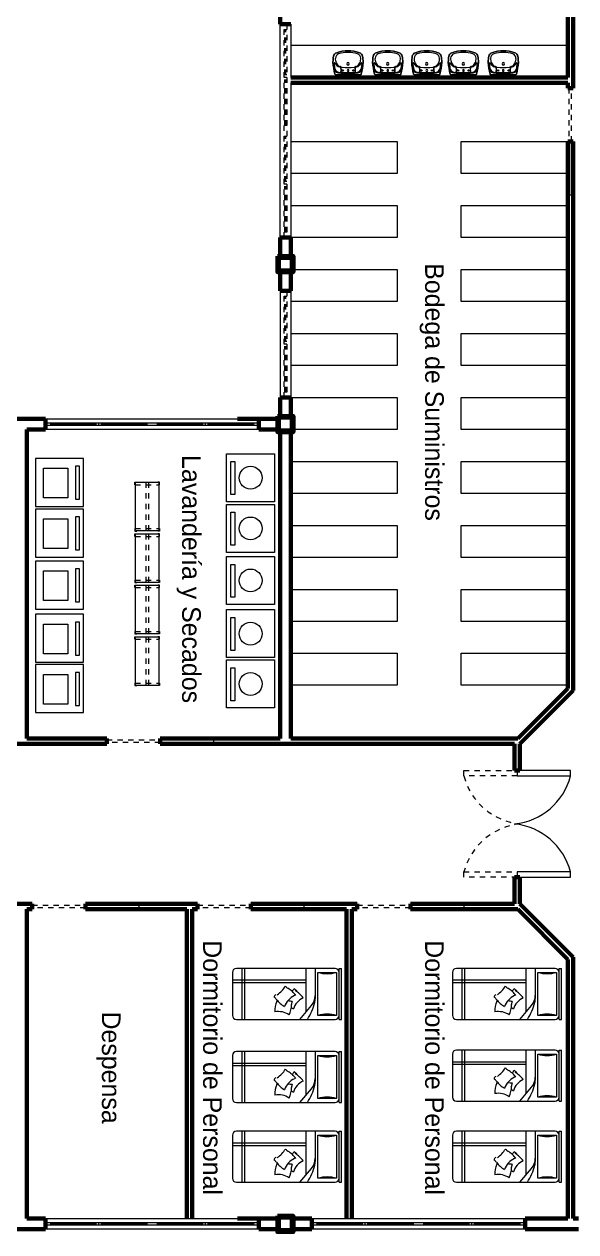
# Model space of a CAD drawing. Header units: metres. Extents: x 78 to 178, y -74 to 157.
# Drawn here: x 112.66 to 123.01, y 1.46 to 24.11 of the extents above; entities that cross this region are included whole.
import ezdxf

# ---------------------------------------------------------------- set-up
doc = ezdxf.new("R2010")
doc.units = ezdxf.units.M
doc.linetypes.add('ACAD_ISO03W100', pattern=[30, 12, -18])
doc.linetypes.add('HIDDEN5', pattern=[0.07, 0.04, -0.03])
for name, color, linetype, lineweight in [('envolvente', 164, 'Continuous', 60), ('Estructura', 1, 'Continuous', 60), ('mobiliario', 252, 'Continuous', 9), ('puertas', 15, 'Continuous', 9), ('Texto', 250, 'Continuous', 9), ('ventanas', 132, 'Continuous', 9)]:
    doc.layers.add(name, color=color, linetype=linetype, lineweight=lineweight)

# ---------------------------------------------------------------- blocks, each defined once
blk = doc.blocks.new('10260204')
at = {"color": 8, "linetype": 'HIDDEN5'}
for p, q in [((0.011, -0.211), (0.911, -0.211)), ((0.05, -0.011), (0.05, -0.461)), ((0.873, -0.011), (0.873, -0.461)), ((0.011, -0.261), (0.911, -0.261))]:
    blk.add_line(p, q, dxfattribs=at)
for points in [[(0.05, -0.011), (0.05, -0.005), (0.005, -0.005), (0.005, -0.04), (0.011, -0.04)], [(0.873, -0.011), (0.873, -0.005), (0.918, -0.005), (0.918, -0.04), (0.911, -0.04)], [(0.05, -0.461), (0.05, -0.468), (0.005, -0.468), (0.005, -0.433), (0.011, -0.433)], [(0.873, -0.461), (0.873, -0.468), (0.918, -0.468), (0.918, -0.433), (0.911, -0.433)]]:
    blk.add_lwpolyline(points)
blk.add_lwpolyline([(0.011, -0.461), (0.011, -0.011), (0.911, -0.011), (0.911, -0.461)], close=True)

msp = doc.modelspace()

# ---------------------------------------------------------------- linework, layer by layer
at = {"layer": 'envolvente'}
for p, q in [((122.85784, 26.10601), (122.85784, 23.10601)), ((122.95784, 26.10601), (122.95784, 22.90601)), ((117.45784, 25.10601), (117.45784, 24.10601)), ((117.65784, 24.10601), (117.45784, 24.10601)), ((122.85784, 23.10601), (117.65784, 23.10601)), ((122.85784, 23.00601), (117.65784, 23.00601)), ((122.85784, 23.00601), (122.85784, 22.90601)), ((122.95784, 22.90601), (122.85784, 22.90601)), ((122.85784, 21.90601), (122.85784, 11.64743)), ((122.95784, 21.90601), (122.85784, 21.90601)), ((122.95784, 21.90601), (122.95784, 16.50601)), ((117.45784, 20.10601), (117.45784, 19.75601)), ((117.65784, 20.10601), (117.45784, 20.10601)), ((117.65784, 20.10601), (117.65784, 19.75601)), ((117.45784, 19.45601), (117.45784, 19.10601)), ((117.65784, 19.45601), (117.65784, 19.10601)), ((117.65784, 19.10601), (117.45784, 19.10601)), ((117.65784, 17.10601), (117.45784, 17.10601)), ((117.45784, 17.10601), (117.45784, 16.75601)), ((117.65784, 17.10601), (117.65784, 16.75601)), ((113.05784, 16.70601), (112.05784, 16.70601)), ((113.05784, 16.50601), (113.05784, 16.70601)), ((117.40784, 16.70601), (116.65784, 16.70601)), ((117.40784, 16.70601), (117.05784, 16.70601)), ((117.05784, 16.50601), (117.05784, 16.70601)), ((113.05784, 16.50601), (112.70784, 16.50601)), ((112.70784, 16.50601), (112.70784, 10.70601)), ((117.40784, 16.50601), (117.05784, 16.50601)), ((117.45791, 16.45552), (117.45791, 10.70601)), ((117.65791, 16.45552), (117.65791, 10.70601)), ((122.95784, 11.60601), (122.95784, 16.50601)), ((122.85784, 11.64743), (121.91642, 10.70601)), ((122.95784, 11.60601), (121.95784, 10.60601)), ((114.20844, 10.70601), (112.70784, 10.70601)), ((114.20844, 10.60601), (114.20844, 10.70601)), ((117.45791, 10.70601), (115.20844, 10.70601)), ((115.20844, 10.60601), (115.20844, 10.70601)), ((121.91642, 10.70601), (117.65791, 10.70601)), ((114.20844, 10.60601), (111.10355, 10.60601)), ((121.85784, 10.60601), (115.20844, 10.60601)), ((121.85784, 10.10601), (121.85784, 10.60601)), ((121.95784, 10.10601), (121.95784, 10.60601)), ((121.85784, 10.10601), (121.95784, 10.10601)), ((121.85784, 7.60601), (121.85784, 8.10601)), ((121.85784, 8.10601), (121.95784, 8.10601)), ((121.95784, 7.60601), (121.95784, 8.10601)), ((112.80784, 7.60601), (111.10355, 7.60601)), ((112.70784, 7.50601), (112.70784, 1.70601)), ((112.80784, 7.50601), (112.70784, 7.50601)), ((112.80784, 7.50601), (112.80784, 7.60601)), ((115.90784, 7.60601), (113.80784, 7.60601)), ((113.80784, 7.50601), (113.80784, 7.60601)), ((115.70784, 7.50601), (113.80784, 7.50601)), ((115.70784, 7.50601), (115.70784, 1.70601)), ((115.80784, 7.50601), (115.80784, 1.70601)), ((115.90784, 7.50601), (115.80784, 7.50601)), ((115.90784, 7.50601), (115.90784, 7.60601)), ((118.90784, 7.60601), (116.90784, 7.60601)), ((116.90784, 7.50601), (116.90784, 7.60601)), ((118.70784, 7.50601), (116.90784, 7.50601)), ((118.70784, 7.50601), (118.70784, 1.70601)), ((118.80784, 7.50601), (118.80784, 1.70601)), ((118.90784, 7.50601), (118.80784, 7.50601)), ((118.90784, 7.50601), (118.90784, 7.60601)), ((121.85784, 7.60601), (119.90784, 7.60601)), ((119.90784, 7.50601), (119.90784, 7.60601)), ((121.91642, 7.50601), (119.90784, 7.50601)), ((122.85784, 6.56459), (121.91642, 7.50601)), ((122.95784, 6.60601), (121.95784, 7.60601)), ((122.95784, 1.70601), (122.95784, 6.60601)), ((122.85784, 1.70601), (122.85784, 6.56459)), ((113.05784, 1.70601), (112.70784, 1.70601)), ((113.05784, 1.50601), (113.05784, 1.70601)), ((117.40784, 1.70601), (116.65784, 1.70601)), ((117.40784, 1.70601), (117.05784, 1.70601)), ((117.05784, 1.50601), (117.05784, 1.70601)), ((117.55784, 1.75601), (117.55784, 1.70601)), ((118.05784, 1.70601), (117.70784, 1.70601)), ((118.05784, 1.50601), (118.05784, 1.70601)), ((122.85784, 1.70601), (122.05784, 1.70601)), ((122.05784, 1.50601), (122.05784, 1.70601)), ((123.05784, 1.70601), (122.95784, 1.70601)), ((113.05784, 1.50601), (112.05784, 1.50601)), ((117.40784, 1.50601), (117.05784, 1.50601)), ((118.05784, 1.50601), (117.70784, 1.50601)), ((123.05784, 1.50601), (122.05784, 1.50601))]:
    msp.add_line(p, q, dxfattribs=at)
at = {"layer": 'envolvente', "lineweight": 9}
for p, q in [((117.45784, 20.10601), (117.45784, 24.10601)), ((117.65784, 24.10601), (117.65784, 23.10601)), ((117.65784, 23.00601), (117.65784, 20.10601)), ((117.45784, 19.10601), (117.45784, 17.10601)), ((117.65784, 19.10601), (117.65784, 17.10601)), ((113.05784, 16.70601), (117.05784, 16.70601)), ((117.05784, 16.50601), (113.05784, 16.50601)), ((113.05784, 1.70601), (117.05784, 1.70601)), ((118.05784, 1.70601), (122.05784, 1.70601)), ((117.05784, 1.50601), (113.05784, 1.50601)), ((122.05784, 1.50601), (118.05784, 1.50601))]:
    msp.add_line(p, q, dxfattribs=at)
at = {"layer": 'Estructura'}
for points in [[(117.40784, 19.75601), (117.40784, 19.45601), (117.70784, 19.45601), (117.70784, 19.75601)], [(117.43784, 19.72601), (117.43784, 19.48601), (117.67784, 19.48601), (117.67784, 19.72601)], [(117.40784, 16.75601), (117.40784, 16.45601), (117.70784, 16.45601), (117.70784, 16.75601)], [(117.43784, 16.72601), (117.43784, 16.48601), (117.67784, 16.48601), (117.67784, 16.72601)], [(117.40784, 1.75601), (117.40784, 1.45601), (117.70784, 1.45601), (117.70784, 1.75601)], [(117.43784, 1.72601), (117.43784, 1.48601), (117.67784, 1.48601), (117.67784, 1.72601)]]:
    msp.add_lwpolyline(points, close=True, dxfattribs=at)
at = {"layer": 'mobiliario'}
for p, q in [((122.85784, 23.70601), (117.65784, 23.70601)), ((118.97187, 23.15732), (118.4967, 23.15732)), ((119.71593, 23.15732), (119.24076, 23.15732)), ((120.44819, 23.15732), (119.97301, 23.15732)), ((121.13507, 23.15732), (120.6599, 23.15732)), ((121.88434, 23.15732), (121.40917, 23.15732)), ((118.49034, 6.39613, -0.21021), (116.63902, 6.39613, -0.21021)), ((116.74287, 6.39613, -0.21021), (116.74287, 5.44062, -0.21021)), ((116.79064, 6.39613, -0.21021), (116.79064, 5.44062, -0.21021)), ((117.94515, 6.39613, -0.21021), (117.94515, 5.57692, -0.21021)), ((118.11862, 6.39613, -0.21021), (118.11862, 5.83179, -0.21021)), ((118.56468, 6.39613, -0.21021), (118.61424, 6.39613, -0.21021)), ((118.56468, 5.44062, -0.21021), (118.56468, 6.39613, -0.21021)), ((118.61424, 5.44062, -0.21021), (118.61424, 6.39613, -0.21021)), ((122.61776, 6.39613, -0.21021), (120.76645, 6.39613, -0.21021)), ((120.8703, 6.39613, -0.21021), (120.8703, 5.44062, -0.21021)), ((120.91807, 6.39613, -0.21021), (120.91807, 5.44062, -0.21021)), ((122.07258, 6.39613, -0.21021), (122.07258, 5.57692, -0.21021)), ((122.24605, 6.39613, -0.21021), (122.24605, 5.83179, -0.21021)), ((122.69211, 6.39613, -0.21021), (122.74167, 6.39613, -0.21021)), ((122.69211, 5.44062, -0.21021), (122.69211, 6.39613, -0.21021)), ((122.74167, 5.44062, -0.21021), (122.74167, 6.39613, -0.21021)), ((116.56468, 6.32179, -0.21021), (116.56468, 5.51497, -0.21021)), ((117.94515, 6.17327, -0.21021), (116.56468, 6.17327, -0.21021)), ((117.94515, 6.12549, -0.21021), (116.56468, 6.12549, -0.21021)), ((118.16818, 6.32179, -0.21021), (118.51512, 6.32179, -0.21021)), ((118.16818, 5.51497, -0.21021), (118.16818, 6.32179, -0.21021)), ((118.51512, 6.32179, -0.21021), (118.51512, 5.51497, -0.21021)), ((120.69211, 6.32179, -0.21021), (120.69211, 5.51497, -0.21021)), ((122.07258, 6.17327, -0.21021), (120.69211, 6.17327, -0.21021)), ((122.07258, 6.12549, -0.21021), (120.69211, 6.12549, -0.21021)), ((122.29561, 6.32179, -0.21021), (122.64254, 6.32179, -0.21021)), ((122.29561, 5.51497, -0.21021), (122.29561, 6.32179, -0.21021)), ((122.64254, 6.32179, -0.21021), (122.64254, 5.51497, -0.21021)), ((117.83091, 5.44062, -0.21021), (118.04869, 5.69919, -0.21021)), ((121.95834, 5.44062, -0.21021), (122.17612, 5.69919, -0.21021)), ((116.63902, 5.44062, -0.21021), (118.49034, 5.44062, -0.21021)), ((118.51512, 5.51497, -0.21021), (118.16818, 5.51497, -0.21021)), ((118.56468, 5.44062, -0.21021), (118.61424, 5.44062, -0.21021)), ((120.76645, 5.44062, -0.21021), (122.61776, 5.44062, -0.21021)), ((122.64254, 5.51497, -0.21021), (122.29561, 5.51497, -0.21021)), ((122.69211, 5.44062, -0.21021), (122.74167, 5.44062, -0.21021)), ((116.56468, 4.76276, -0.21021), (116.56468, 3.95594, -0.21021)), ((118.49034, 4.8371, -0.21021), (116.63902, 4.8371, -0.21021)), ((116.74287, 4.8371, -0.21021), (116.74287, 3.88159, -0.21021)), ((116.79064, 4.8371, -0.21021), (116.79064, 3.88159, -0.21021)), ((117.94515, 4.8371, -0.21021), (117.94515, 4.01789, -0.21021)), ((118.11862, 4.8371, -0.21021), (118.11862, 4.27276, -0.21021)), ((118.16818, 4.76276, -0.21021), (118.51512, 4.76276, -0.21021)), ((118.16818, 3.95594, -0.21021), (118.16818, 4.76276, -0.21021)), ((118.51512, 4.76276, -0.21021), (118.51512, 3.95594, -0.21021)), ((118.56468, 4.8371, -0.21021), (118.61424, 4.8371, -0.21021)), ((118.56468, 3.88159, -0.21021), (118.56468, 4.8371, -0.21021)), ((118.61424, 3.88159, -0.21021), (118.61424, 4.8371, -0.21021)), ((120.69211, 4.78911, -0.21021), (120.69211, 3.98229, -0.21021)), ((122.61776, 4.86346, -0.21021), (120.76645, 4.86346, -0.21021)), ((120.8703, 4.86346, -0.21021), (120.8703, 3.90795, -0.21021)), ((120.91807, 4.86346, -0.21021), (120.91807, 3.90795, -0.21021)), ((122.07258, 4.86346, -0.21021), (122.07258, 4.04425, -0.21021)), ((122.24605, 4.86346, -0.21021), (122.24605, 4.29911, -0.21021)), ((122.29561, 4.78911, -0.21021), (122.64254, 4.78911, -0.21021)), ((122.29561, 3.98229, -0.21021), (122.29561, 4.78911, -0.21021)), ((122.64254, 4.78911, -0.21021), (122.64254, 3.98229, -0.21021)), ((122.69211, 4.86346, -0.21021), (122.74167, 4.86346, -0.21021)), ((122.69211, 3.90795, -0.21021), (122.69211, 4.86346, -0.21021)), ((122.74167, 3.90795, -0.21021), (122.74167, 4.86346, -0.21021)), ((117.94515, 4.61424, -0.21021), (116.56468, 4.61424, -0.21021)), ((117.94515, 4.56646, -0.21021), (116.56468, 4.56646, -0.21021)), ((122.07258, 4.64059, -0.21021), (120.69211, 4.64059, -0.21021)), ((122.07258, 4.59281, -0.21021), (120.69211, 4.59281, -0.21021)), ((117.83091, 3.88159, -0.21021), (118.04869, 4.14016, -0.21021)), ((121.95834, 3.90795, -0.21021), (122.17612, 4.16651, -0.21021)), ((116.63902, 3.88159, -0.21021), (118.49034, 3.88159, -0.21021)), ((118.51512, 3.95594, -0.21021), (118.16818, 3.95594, -0.21021)), ((118.56468, 3.88159, -0.21021), (118.61424, 3.88159, -0.21021)), ((120.76645, 3.90795, -0.21021), (122.61776, 3.90795, -0.21021)), ((122.64254, 3.98229, -0.21021), (122.29561, 3.98229, -0.21021)), ((122.69211, 3.90795, -0.21021), (122.74167, 3.90795, -0.21021)), ((116.56468, 3.26706, -0.21021), (116.56468, 2.46024, -0.21021)), ((118.49034, 3.3414, -0.21021), (116.63902, 3.3414, -0.21021)), ((116.74287, 3.3414, -0.21021), (116.74287, 2.38589, -0.21021)), ((116.79064, 3.3414, -0.21021), (116.79064, 2.38589, -0.21021)), ((117.94515, 3.3414, -0.21021), (117.94515, 2.52219, -0.21021)), ((118.11862, 3.3414, -0.21021), (118.11862, 2.77706, -0.21021)), ((118.16818, 3.26706, -0.21021), (118.51512, 3.26706, -0.21021)), ((118.16818, 2.46024, -0.21021), (118.16818, 3.26706, -0.21021)), ((118.51512, 3.26706, -0.21021), (118.51512, 2.46024, -0.21021)), ((118.56468, 3.3414, -0.21021), (118.61424, 3.3414, -0.21021)), ((118.56468, 2.38589, -0.21021), (118.56468, 3.3414, -0.21021)), ((118.61424, 2.38589, -0.21021), (118.61424, 3.3414, -0.21021)), ((120.69211, 3.26706, -0.21021), (120.69211, 2.46024, -0.21021)), ((122.61776, 3.3414, -0.21021), (120.76645, 3.3414, -0.21021)), ((120.8703, 3.3414, -0.21021), (120.8703, 2.38589, -0.21021)), ((120.91807, 3.3414, -0.21021), (120.91807, 2.38589, -0.21021)), ((122.07258, 3.3414, -0.21021), (122.07258, 2.52219, -0.21021)), ((122.24605, 3.3414, -0.21021), (122.24605, 2.77706, -0.21021)), ((122.29561, 3.26706, -0.21021), (122.64254, 3.26706, -0.21021)), ((122.29561, 2.46024, -0.21021), (122.29561, 3.26706, -0.21021)), ((122.64254, 3.26706, -0.21021), (122.64254, 2.46024, -0.21021)), ((122.69211, 3.3414, -0.21021), (122.74167, 3.3414, -0.21021)), ((122.69211, 2.38589, -0.21021), (122.69211, 3.3414, -0.21021)), ((122.74167, 2.38589, -0.21021), (122.74167, 3.3414, -0.21021)), ((117.94515, 3.11854, -0.21021), (116.56468, 3.11854, -0.21021)), ((117.94515, 3.07076, -0.21021), (116.56468, 3.07076, -0.21021)), ((122.07258, 3.11854, -0.21021), (120.69211, 3.11854, -0.21021)), ((122.07258, 3.07076, -0.21021), (120.69211, 3.07076, -0.21021)), ((117.83091, 2.38589, -0.21021), (118.04869, 2.64446, -0.21021)), ((121.95834, 2.38589, -0.21021), (122.17612, 2.64446, -0.21021)), ((116.63902, 2.38589, -0.21021), (118.49034, 2.38589, -0.21021)), ((118.51512, 2.46024, -0.21021), (118.16818, 2.46024, -0.21021)), ((118.56468, 2.38589, -0.21021), (118.61424, 2.38589, -0.21021)), ((120.76645, 2.38589, -0.21021), (122.61776, 2.38589, -0.21021)), ((122.64254, 2.46024, -0.21021), (122.29561, 2.46024, -0.21021)), ((122.69211, 2.38589, -0.21021), (122.74167, 2.38589, -0.21021))]:
    msp.add_line(p, q, dxfattribs=at)
for points in [[(118.94781, 23.57065, -0.26401483), (119.00602, 23.50353, -0.04957508), (119.01678, 23.39526, -0.03887242), (118.98161, 23.16505, -0.34853313), (118.97187, 23.15732), (118.4967, 23.15732, -0.34853313), (118.48696, 23.16505, -0.03887242), (118.45178, 23.39526, -0.04957508), (118.46255, 23.50353, -0.26401483), (118.52076, 23.57065, -0.17173833), (118.94781, 23.57065)], [(119.69187, 23.57065, -0.26401483), (119.75009, 23.50353, -0.04957508), (119.76085, 23.39526, -0.03887242), (119.72567, 23.16505, -0.34853313), (119.71593, 23.15732), (119.24076, 23.15732, -0.34853313), (119.23102, 23.16505, -0.03887242), (119.19585, 23.39526, -0.04957508), (119.20661, 23.50353, -0.26401483), (119.26482, 23.57065, -0.17173833), (119.69187, 23.57065)], [(120.42413, 23.57065, -0.26401483), (120.48234, 23.50353, -0.04957508), (120.4931, 23.39526, -0.03887242), (120.45792, 23.16505, -0.34853313), (120.44819, 23.15732), (119.97301, 23.15732, -0.34853313), (119.96327, 23.16505, -0.03887242), (119.9281, 23.39526, -0.04957508), (119.93886, 23.50353, -0.26401483), (119.99707, 23.57065, -0.17173833), (120.42413, 23.57065)], [(121.11101, 23.57065, -0.26401483), (121.16922, 23.50353, -0.04957508), (121.17998, 23.39526, -0.03887242), (121.14481, 23.16505, -0.34853313), (121.13507, 23.15732), (120.6599, 23.15732, -0.34853313), (120.65016, 23.16505, -0.03887242), (120.61498, 23.39526, -0.04957508), (120.62575, 23.50353, -0.26401483), (120.68396, 23.57065, -0.17173833), (121.11101, 23.57065)], [(121.86028, 23.57065, -0.26401483), (121.9185, 23.50353, -0.04957508), (121.92926, 23.39526, -0.03887242), (121.89408, 23.16505, -0.34853313), (121.88434, 23.15732), (121.40917, 23.15732, -0.34853313), (121.39943, 23.16505, -0.03887242), (121.36426, 23.39526, -0.04957508), (121.37502, 23.50353, -0.26401483), (121.43323, 23.57065, -0.17173833), (121.86028, 23.57065)]]:
    msp.add_lwpolyline(points, format="xyb", dxfattribs=at)
for points in [[(117.65784, 21.90601), (119.65784, 21.90601), (119.65784, 21.30601), (117.65784, 21.30601)], [(122.85784, 21.30601), (120.85784, 21.30601), (120.85784, 21.90601), (122.85784, 21.90601)], [(117.65784, 20.70601), (119.65784, 20.70601), (119.65784, 20.10601), (117.65784, 20.10601)], [(122.85784, 20.10601), (120.85784, 20.10601), (120.85784, 20.70601), (122.85784, 20.70601)], [(117.70784, 19.50601), (119.65784, 19.50601), (119.65784, 18.90601), (117.65784, 18.90601)], [(122.85784, 18.90601), (120.85784, 18.90601), (120.85784, 19.50601), (122.85784, 19.50601)], [(117.65784, 18.30601), (119.65784, 18.30601), (119.65784, 17.70601), (117.65784, 17.70601)], [(122.85784, 17.70601), (120.85784, 17.70601), (120.85784, 18.30601), (122.85784, 18.30601)], [(117.65784, 17.10601), (119.65784, 17.10601), (119.65784, 16.50601), (117.70784, 16.50601)], [(122.85784, 16.50601), (120.85784, 16.50601), (120.85784, 17.10601), (122.85784, 17.10601)], [(117.65791, 15.90601), (119.65784, 15.90601), (119.65784, 15.30601), (117.65784, 15.30601)], [(122.85784, 15.30601), (120.85784, 15.30601), (120.85784, 15.90601), (122.85784, 15.90601)], [(117.65784, 14.70601), (119.65784, 14.70601), (119.65784, 14.10601), (117.65784, 14.10601)], [(122.85784, 14.10601), (120.85784, 14.10601), (120.85784, 14.70601), (122.85784, 14.70601)], [(117.65791, 13.50601), (119.65791, 13.50601), (119.65791, 12.90601), (117.65791, 12.90601)], [(122.85784, 12.90601), (120.85784, 12.90601), (120.85784, 13.50601), (122.85784, 13.50601)], [(117.65791, 12.30601), (119.65791, 12.30601), (119.65791, 11.70601), (117.65791, 11.70601)], [(122.85784, 11.70601), (120.85784, 11.70601), (120.85784, 12.30601), (122.85784, 12.30601)]]:
    msp.add_lwpolyline(points, dxfattribs=at)
for points in [[(112.87219, 15.96258), (112.87219, 15.06258), (113.77219, 15.06258), (113.77219, 15.96258)], [(117.35659, 16.0494), (117.35659, 15.1494), (116.45659, 15.1494), (116.45659, 16.0494)], [(116.60753, 15.90185), (116.60753, 15.28326), (116.53522, 15.28326), (116.53522, 15.90185)], [(113.47799, 15.77959), (113.47799, 15.22339), (113.01981, 15.22339), (113.01981, 15.77959)], [(113.62125, 15.81503), (113.62125, 15.19644), (113.69356, 15.19644), (113.69356, 15.81503)], [(112.87219, 15.01219), (112.87219, 14.11219), (113.77219, 14.11219), (113.77219, 15.01219)], [(117.35659, 15.09901), (117.35659, 14.19901), (116.45659, 14.19901), (116.45659, 15.09901)], [(116.60753, 14.95146), (116.60753, 14.33286), (116.53522, 14.33286), (116.53522, 14.95146)], [(113.47799, 14.82919), (113.47799, 14.273), (113.01981, 14.273), (113.01981, 14.82919)], [(113.62125, 14.86464), (113.62125, 14.24604), (113.69356, 14.24604), (113.69356, 14.86464)], [(117.35659, 14.12232), (117.35659, 13.22232), (116.45659, 13.22232), (116.45659, 14.12232)], [(112.87219, 14.0355), (112.87219, 13.1355), (113.77219, 13.1355), (113.77219, 14.0355)], [(113.47799, 13.8525), (113.47799, 13.29631), (113.01981, 13.29631), (113.01981, 13.8525)], [(113.62125, 13.88795), (113.62125, 13.26936), (113.69356, 13.26936), (113.69356, 13.88795)], [(116.60753, 13.97477), (116.60753, 13.35617), (116.53522, 13.35617), (116.53522, 13.97477)], [(112.87219, 13.03817), (112.87219, 12.13817), (113.77219, 12.13817), (113.77219, 13.03817)], [(117.35659, 13.12498), (117.35659, 12.22498), (116.45659, 12.22498), (116.45659, 13.12498)], [(116.60753, 12.97743), (116.60753, 12.35884), (116.53522, 12.35884), (116.53522, 12.97743)], [(113.47799, 12.85517), (113.47799, 12.29898), (113.01981, 12.29898), (113.01981, 12.85517)], [(113.62125, 12.89062), (113.62125, 12.27202), (113.69356, 12.27202), (113.69356, 12.89062)], [(112.87219, 12.09475), (112.87219, 11.19475), (113.77219, 11.19475), (113.77219, 12.09475)], [(117.35659, 12.18156), (117.35659, 11.28156), (116.45659, 11.28156), (116.45659, 12.18156)], [(116.60753, 12.03401), (116.60753, 11.41542), (116.53522, 11.41542), (116.53522, 12.03401)], [(113.47799, 11.91175), (113.47799, 11.35556), (113.01981, 11.35556), (113.01981, 11.91175)], [(113.62125, 11.9472), (113.62125, 11.3286), (113.69356, 11.3286), (113.69356, 11.9472)]]:
    msp.add_lwpolyline(points, close=True, dxfattribs=at)
for centre, radius in [((118.63428, 23.23732), 0.0148), ((118.83428, 23.23732), 0.0148), ((119.37835, 23.23732), 0.0148), ((119.57835, 23.23732), 0.0148), ((120.1106, 23.23732), 0.0148), ((120.3106, 23.23732), 0.0148), ((120.79748, 23.23732), 0.0148), ((120.99748, 23.23732), 0.0148), ((121.54676, 23.23732), 0.0148), ((121.74676, 23.23732), 0.0148), ((116.90659, 15.5994), 0.2137), ((116.90659, 14.64901), 0.2137), ((116.90659, 13.67232), 0.2137), ((116.90659, 12.67498), 0.2137), ((116.90659, 11.73156), 0.2137)]:
    msp.add_circle(centre, radius, dxfattribs=at)
for centre, radius, start, end in [((118.55078, 23.48581), 0.09, 109.489637, 168.647525), ((118.73428, 22.96732), 0.64, 70.510363, 109.489637), ((118.73428, 23.02732), 0.55, 71.166079, 108.833921), ((118.91778, 23.48581), 0.09, 11.352475, 70.510363), ((119.29485, 23.48581), 0.09, 109.489637, 168.647525), ((119.47835, 22.96732), 0.64, 70.510363, 109.489637), ((119.47835, 23.02732), 0.55, 71.166079, 108.833921), ((119.66185, 23.48581), 0.09, 11.352475, 70.510363), ((120.0271, 23.48581), 0.09, 109.489637, 168.647525), ((120.2106, 22.96732), 0.64, 70.510363, 109.489637), ((120.2106, 23.02732), 0.55, 71.166079, 108.833921), ((120.3941, 23.48581), 0.09, 11.352475, 70.510363), ((120.71398, 23.48581), 0.09, 109.489637, 168.647525), ((120.89748, 22.96732), 0.64, 70.510363, 109.489637), ((120.89748, 23.02732), 0.55, 71.166079, 108.833921), ((121.08098, 23.48581), 0.09, 11.352475, 70.510363), ((121.46326, 23.48581), 0.09, 109.489637, 168.647525), ((121.64676, 22.96732), 0.64, 70.510363, 109.489637), ((121.64676, 23.02732), 0.55, 71.166079, 108.833921), ((121.83026, 23.48581), 0.09, 11.352475, 70.510363), ((119.00178, 23.39526), 0.55, 168.647524, 180), ((119.94769, 23.50603), 1.5, 184.235026, 193.139446), ((118.9115, 23.38707), 0.45, 182.549214, 198.337609), ((118.48189, 23.36854), 0.01, 32.584556, 182.46928), ((118.9115, 23.38707), 0.44, 182.46928, 196.443162), ((118.6152, 23.45702), 0.15, 213.638262, 259.246789), ((118.61638, 23.43498), 0.14, 206.063884, 250.998289), ((118.67628, 23.4546), 0.18086, 174.88905, 203.439443), ((118.58578, 23.46269), 0.09, 108.833919, 174.889051), ((118.6388, 23.43835), 0.14, 203.439443, 245.333981), ((118.73428, 23.36232), 0.023, 90, 270), ((118.73428, 23.36232), 0.023, 270, 90), ((118.85337, 23.45702), 0.15, 280.753211, 326.361738), ((118.82977, 23.43835), 0.14, 294.666019, 336.560557), ((118.85219, 23.43498), 0.14, 289.001711, 333.936116), ((118.88278, 23.46269), 0.09, 5.110949, 71.166081), ((118.79228, 23.4546), 0.18086, 336.560557, 5.11095), ((118.98667, 23.36854), 0.01, 357.53072, 147.415444), ((118.55707, 23.38707), 0.44, 343.556838, 357.53072), ((117.52088, 23.50603), 1.5, 346.860554, 355.764974), ((118.55707, 23.38707), 0.45, 341.662391, 357.450786), ((118.46678, 23.39526), 0.55, 0, 11.352476), ((119.74585, 23.39526), 0.55, 168.647524, 180), ((120.69175, 23.50603), 1.5, 184.235026, 193.139446), ((119.65556, 23.38707), 0.45, 182.549214, 198.337609), ((119.22596, 23.36854), 0.01, 32.584556, 182.46928), ((119.65556, 23.38707), 0.44, 182.46928, 196.443162), ((119.35927, 23.45702), 0.15, 213.638262, 259.246789), ((119.36044, 23.43498), 0.14, 206.063884, 250.998289), ((119.42035, 23.4546), 0.18086, 174.88905, 203.439443), ((119.32985, 23.46269), 0.09, 108.833919, 174.889051), ((119.38286, 23.43835), 0.14, 203.439443, 245.333981), ((119.47835, 23.36232), 0.023, 90, 270), ((119.47835, 23.36232), 0.023, 270, 90), ((119.59743, 23.45702), 0.15, 280.753211, 326.361738), ((119.57384, 23.43835), 0.14, 294.666019, 336.560557), ((119.59625, 23.43498), 0.14, 289.001711, 333.936116), ((119.62685, 23.46269), 0.09, 5.110949, 71.166081), ((119.53635, 23.4546), 0.18086, 336.560557, 5.11095), ((119.73074, 23.36854), 0.01, 357.53072, 147.415444), ((119.30114, 23.38707), 0.44, 343.556838, 357.53072), ((118.26494, 23.50603), 1.5, 346.860554, 355.764974), ((119.30114, 23.38707), 0.45, 341.662391, 357.450786), ((119.21085, 23.39526), 0.55, 0, 11.352476), ((120.4781, 23.39526), 0.55, 168.647524, 180), ((121.424, 23.50603), 1.5, 184.235026, 193.139446), ((120.38781, 23.38707), 0.45, 182.549214, 198.337609), ((119.95821, 23.36854), 0.01, 32.584556, 182.46928), ((120.38781, 23.38707), 0.44, 182.46928, 196.443162), ((120.09152, 23.45702), 0.15, 213.638262, 259.246789), ((120.0927, 23.43498), 0.14, 206.063884, 250.998289), ((120.1526, 23.4546), 0.18086, 174.88905, 203.439443), ((120.0621, 23.46269), 0.09, 108.833919, 174.889051), ((120.11511, 23.43835), 0.14, 203.439443, 245.333981), ((120.2106, 23.36232), 0.023, 90, 270), ((120.2106, 23.36232), 0.023, 270, 90), ((120.32968, 23.45702), 0.15, 280.753211, 326.361738), ((120.30609, 23.43835), 0.14, 294.666019, 336.560557), ((120.3285, 23.43498), 0.14, 289.001711, 333.936116), ((120.3591, 23.46269), 0.09, 5.110949, 71.166081), ((120.2686, 23.4546), 0.18086, 336.560557, 5.11095), ((120.46299, 23.36854), 0.01, 357.53072, 147.415444), ((120.03339, 23.38707), 0.44, 343.556838, 357.53072), ((118.99719, 23.50603), 1.5, 346.860554, 355.764974), ((120.03339, 23.38707), 0.45, 341.662391, 357.450786), ((119.9431, 23.39526), 0.55, 0, 11.352476), ((121.16498, 23.39526), 0.55, 168.647524, 180), ((122.11089, 23.50603), 1.5, 184.235026, 193.139446), ((121.0747, 23.38707), 0.45, 182.549214, 198.337609), ((120.6451, 23.36854), 0.01, 32.584556, 182.46928), ((121.0747, 23.38707), 0.44, 182.46928, 196.443162), ((120.7784, 23.45702), 0.15, 213.638262, 259.246789), ((120.77958, 23.43498), 0.14, 206.063884, 250.998289), ((120.83948, 23.4546), 0.18086, 174.88905, 203.439443), ((120.74898, 23.46269), 0.09, 108.833919, 174.889051), ((120.802, 23.43835), 0.14, 203.439443, 245.333981), ((120.89748, 23.36232), 0.023, 90, 270), ((120.89748, 23.36232), 0.023, 270, 90), ((121.01657, 23.45702), 0.15, 280.753211, 326.361738), ((120.99297, 23.43835), 0.14, 294.666019, 336.560557), ((121.01539, 23.43498), 0.14, 289.001711, 333.936116), ((121.04598, 23.46269), 0.09, 5.110949, 71.166081), ((120.95548, 23.4546), 0.18086, 336.560557, 5.11095), ((121.14987, 23.36854), 0.01, 357.53072, 147.415444), ((120.72027, 23.38707), 0.44, 343.556838, 357.53072), ((119.68408, 23.50603), 1.5, 346.860554, 355.764974), ((120.72027, 23.38707), 0.45, 341.662391, 357.450786), ((120.62998, 23.39526), 0.55, 0, 11.352476), ((121.91426, 23.39526), 0.55, 168.647524, 180), ((122.86016, 23.50603), 1.5, 184.235026, 193.139446), ((121.82397, 23.38707), 0.45, 182.549214, 198.337609), ((121.39437, 23.36854), 0.01, 32.584556, 182.46928), ((121.82397, 23.38707), 0.44, 182.46928, 196.443162), ((121.52768, 23.45702), 0.15, 213.638262, 259.246789), ((121.52885, 23.43498), 0.14, 206.063884, 250.998289), ((121.58876, 23.4546), 0.18086, 174.88905, 203.439443), ((121.49826, 23.46269), 0.09, 108.833919, 174.889051), ((121.55127, 23.43835), 0.14, 203.439443, 245.333981), ((121.64676, 23.36232), 0.023, 90, 270), ((121.64676, 23.36232), 0.023, 270, 90), ((121.76584, 23.45702), 0.15, 280.753211, 326.361738), ((121.74225, 23.43835), 0.14, 294.666019, 336.560557), ((121.76466, 23.43498), 0.14, 289.001711, 333.936116), ((121.79526, 23.46269), 0.09, 5.110949, 71.166081), ((121.70476, 23.4546), 0.18086, 336.560557, 5.11095), ((121.89915, 23.36854), 0.01, 357.53072, 147.415444), ((121.46955, 23.38707), 0.44, 343.556838, 357.53072), ((120.43335, 23.50603), 1.5, 346.860554, 355.764974), ((121.46955, 23.38707), 0.45, 341.662391, 357.450786), ((121.37926, 23.39526), 0.55, 0, 11.352476), ((118.56028, 23.27066), 0.08, 198.33761, 264.513893), ((118.4967, 23.16732), 0.01, 193.139446, 270), ((118.56622, 23.28517), 0.08, 196.443162, 264.657397), ((118.73428, 25.08232), 1.9, 264.513893, 275.486107), ((118.73428, 25.08232), 1.885, 264.657397, 275.342603), ((118.57379, 23.31129), 0.00918, 250.998289, 322.205255), ((118.58983, 23.29885), 0.01112, 20.44958, 142.205255), ((118.5884, 23.21301), 0.01, 265.53749, 343.830698), ((118.5945, 23.21254), 0.01, 265.72462, 344.34323), ((118.59713, 23.3017), 0.00272, 111.238821, 200.496105), ((118.4597, 23.25032), 0.144, 343.830698, 20.496098), ((118.6388, 23.43835), 0.14, 253.795654, 262.782053), ((118.4597, 23.25032), 0.15, 344.34323, 20.449584), ((118.73428, 24.19232), 0.9, 262.782053, 277.217947), ((118.73428, 23.23732), 0.0175, 90, 270), ((118.73428, 23.23732), 0.0175, 270, 90), ((118.82977, 23.43835), 0.14, 277.217947, 286.204346), ((119.00887, 23.25032), 0.15, 159.550416, 195.65677), ((118.87407, 23.21254), 0.01, 195.65677, 274.27538), ((119.00887, 23.25032), 0.144, 159.503902, 196.169302), ((118.87874, 23.29885), 0.01112, 37.794745, 159.55042), ((118.88017, 23.21301), 0.01, 196.169302, 274.46251), ((118.87144, 23.3017), 0.00272, 339.503895, 68.761179), ((118.89478, 23.31129), 0.00918, 217.794745, 289.001711), ((118.90235, 23.28517), 0.08, 275.342603, 343.556838), ((118.90828, 23.27066), 0.08, 275.486107, 341.66239), ((118.97187, 23.16732), 0.01, 270, 346.860554), ((119.30435, 23.27066), 0.08, 198.33761, 264.513893), ((119.24076, 23.16732), 0.01, 193.139446, 270), ((119.31028, 23.28517), 0.08, 196.443162, 264.657397), ((119.47835, 25.08232), 1.9, 264.513893, 275.486107), ((119.47835, 25.08232), 1.885, 264.657397, 275.342603), ((119.31785, 23.31129), 0.00918, 250.998289, 322.205255), ((119.33389, 23.29885), 0.01112, 20.44958, 142.205255), ((119.33246, 23.21301), 0.01, 265.53749, 343.830698), ((119.33856, 23.21254), 0.01, 265.72462, 344.34323), ((119.34119, 23.3017), 0.00272, 111.238821, 200.496105), ((119.20376, 23.25032), 0.144, 343.830698, 20.496098), ((119.38286, 23.43835), 0.14, 253.795654, 262.782053), ((119.20376, 23.25032), 0.15, 344.34323, 20.449584), ((119.47835, 24.19232), 0.9, 262.782053, 277.217947), ((119.47835, 23.23732), 0.0175, 90, 270), ((119.47835, 23.23732), 0.0175, 270, 90), ((119.57384, 23.43835), 0.14, 277.217947, 286.204346), ((119.75293, 23.25032), 0.15, 159.550416, 195.65677), ((119.61813, 23.21254), 0.01, 195.65677, 274.27538), ((119.75293, 23.25032), 0.144, 159.503902, 196.169302), ((119.6228, 23.29885), 0.01112, 37.794745, 159.55042), ((119.62423, 23.21301), 0.01, 196.169302, 274.46251), ((119.6155, 23.3017), 0.00272, 339.503895, 68.761179), ((119.63884, 23.31129), 0.00918, 217.794745, 289.001711), ((119.64641, 23.28517), 0.08, 275.342603, 343.556838), ((119.65235, 23.27066), 0.08, 275.486107, 341.66239), ((119.71593, 23.16732), 0.01, 270, 346.860554), ((120.0366, 23.27066), 0.08, 198.33761, 264.513893), ((119.97301, 23.16732), 0.01, 193.139446, 270), ((120.04253, 23.28517), 0.08, 196.443162, 264.657397), ((120.2106, 25.08232), 1.9, 264.513893, 275.486107), ((120.2106, 25.08232), 1.885, 264.657397, 275.342603), ((120.0501, 23.31129), 0.00918, 250.998289, 322.205255), ((120.06614, 23.29885), 0.01112, 20.44958, 142.205255), ((120.06471, 23.21301), 0.01, 265.53749, 343.830698), ((120.07082, 23.21254), 0.01, 265.72462, 344.34323), ((120.07344, 23.3017), 0.00272, 111.238821, 200.496105), ((119.93601, 23.25032), 0.144, 343.830698, 20.496098), ((120.11511, 23.43835), 0.14, 253.795654, 262.782053), ((119.93601, 23.25032), 0.15, 344.34323, 20.449584), ((120.2106, 24.19232), 0.9, 262.782053, 277.217947), ((120.2106, 23.23732), 0.0175, 90, 270), ((120.2106, 23.23732), 0.0175, 270, 90), ((120.30609, 23.43835), 0.14, 277.217947, 286.204346), ((120.48519, 23.25032), 0.15, 159.550416, 195.65677), ((120.35038, 23.21254), 0.01, 195.65677, 274.27538), ((120.48519, 23.25032), 0.144, 159.503902, 196.169302), ((120.35506, 23.29885), 0.01112, 37.794745, 159.55042), ((120.35649, 23.21301), 0.01, 196.169302, 274.46251), ((120.34775, 23.3017), 0.00272, 339.503895, 68.761179), ((120.3711, 23.31129), 0.00918, 217.794745, 289.001711), ((120.37866, 23.28517), 0.08, 275.342603, 343.556838), ((120.3846, 23.27066), 0.08, 275.486107, 341.66239), ((120.44819, 23.16732), 0.01, 270, 346.860554), ((120.72348, 23.27066), 0.08, 198.33761, 264.513893), ((120.6599, 23.16732), 0.01, 193.139446, 270), ((120.72942, 23.28517), 0.08, 196.443162, 264.657397), ((120.89748, 25.08232), 1.9, 264.513893, 275.486107), ((120.89748, 25.08232), 1.885, 264.657397, 275.342603), ((120.73699, 23.31129), 0.00918, 250.998289, 322.205255), ((120.75303, 23.29885), 0.01112, 20.44958, 142.205255), ((120.7516, 23.21301), 0.01, 265.53749, 343.830698), ((120.7577, 23.21254), 0.01, 265.72462, 344.34323), ((120.76033, 23.3017), 0.00272, 111.238821, 200.496105), ((120.6229, 23.25032), 0.144, 343.830698, 20.496098), ((120.802, 23.43835), 0.14, 253.795654, 262.782053), ((120.6229, 23.25032), 0.15, 344.34323, 20.449584), ((120.89748, 24.19232), 0.9, 262.782053, 277.217947), ((120.89748, 23.23732), 0.0175, 90, 270), ((120.89748, 23.23732), 0.0175, 270, 90), ((120.99297, 23.43835), 0.14, 277.217947, 286.204346), ((121.17207, 23.25032), 0.15, 159.550416, 195.65677), ((121.03727, 23.21254), 0.01, 195.65677, 274.27538), ((121.17207, 23.25032), 0.144, 159.503902, 196.169302), ((121.04194, 23.29885), 0.01112, 37.794745, 159.55042), ((121.04337, 23.21301), 0.01, 196.169302, 274.46251), ((121.03464, 23.3017), 0.00272, 339.503895, 68.761179), ((121.05798, 23.31129), 0.00918, 217.794745, 289.001711), ((121.06555, 23.28517), 0.08, 275.342603, 343.556838), ((121.07148, 23.27066), 0.08, 275.486107, 341.66239), ((121.13507, 23.16732), 0.01, 270, 346.860554), ((121.47276, 23.27066), 0.08, 198.33761, 264.513893), ((121.40917, 23.16732), 0.01, 193.139446, 270), ((121.47869, 23.28517), 0.08, 196.443162, 264.657397), ((121.64676, 25.08232), 1.9, 264.513893, 275.486107), ((121.64676, 25.08232), 1.885, 264.657397, 275.342603), ((121.48626, 23.31129), 0.00918, 250.998289, 322.205255), ((121.5023, 23.29885), 0.01112, 20.44958, 142.205255), ((121.50087, 23.21301), 0.01, 265.53749, 343.830698), ((121.50698, 23.21254), 0.01, 265.72462, 344.34323), ((121.5096, 23.3017), 0.00272, 111.238821, 200.496105), ((121.37217, 23.25032), 0.144, 343.830698, 20.496098), ((121.55127, 23.43835), 0.14, 253.795654, 262.782053), ((121.37217, 23.25032), 0.15, 344.34323, 20.449584), ((121.64676, 24.19232), 0.9, 262.782053, 277.217947), ((121.64676, 23.23732), 0.0175, 90, 270), ((121.64676, 23.23732), 0.0175, 270, 90), ((121.74225, 23.43835), 0.14, 277.217947, 286.204346), ((121.92134, 23.25032), 0.15, 159.550416, 195.65677), ((121.78654, 23.21254), 0.01, 195.65677, 274.27538), ((121.92134, 23.25032), 0.144, 159.503902, 196.169302), ((121.79121, 23.29885), 0.01112, 37.794745, 159.55042), ((121.79264, 23.21301), 0.01, 196.169302, 274.46251), ((121.78391, 23.3017), 0.00272, 339.503895, 68.761179), ((121.80726, 23.31129), 0.00918, 217.794745, 289.001711), ((121.81482, 23.28517), 0.08, 275.342603, 343.556838), ((121.82076, 23.27066), 0.08, 275.486107, 341.66239), ((121.88434, 23.16732), 0.01, 270, 346.860554), ((116.63902, 6.32179, -0.21021), 0.07434, 90, 180), ((118.49034, 6.32179, -0.21021), 0.07434, 0, 90), ((120.76645, 6.32179, -0.21021), 0.07434, 90, 180), ((122.61776, 6.32179, -0.21021), 0.07434, 0, 90), ((118.34165, 6.91654, -0.21021), 0.61953, 253.739795, 286.260205), ((122.46908, 6.91654, -0.21021), 0.61953, 253.739795, 286.260205), ((117.39602, 5.85756, -0.21021), 0.0481, 109.263427, 179.875582), ((117.02678, 6.41808, -0.21021), 0.64052, 306.466412, 326.364668), ((117.71101, 6.19645, -0.21021), 0.20128, 221.417996, 239.026694), ((117.34264, 5.58273, -0.21021), 0.5145, 36.282973, 59.026694), ((117.19088, 6.37417, -0.21021), 0.64052, 320.495313, 326.364668), ((117.87511, 6.15254, -0.21021), 0.20128, 221.417996, 239.026694), ((117.47942, 5.53882, -0.21021), 0.5145, 36.282973, 59.026694), ((117.82124, 5.89076, -0.21021), 0.29737, 319.89407, 0), ((121.52344, 5.85756, -0.21021), 0.0481, 109.263427, 179.875582), ((121.15421, 6.41808, -0.21021), 0.64052, 306.466412, 326.364668), ((121.83844, 6.19645, -0.21021), 0.20128, 221.417996, 239.026694), ((121.47006, 5.58273, -0.21021), 0.5145, 36.282973, 59.026694), ((121.31831, 6.37417, -0.21021), 0.64052, 320.495313, 326.364668), ((122.00254, 6.15254, -0.21021), 0.20128, 221.417996, 239.026694), ((121.60684, 5.53882, -0.21021), 0.5145, 36.282973, 59.026694), ((121.94867, 5.89076, -0.21021), 0.29737, 319.89407, 0), ((117.23155, 5.69343, -0.21021), 0.20128, 37.073031, 54.681728), ((117.87394, 5.57926, -0.21021), 0.5145, 157.146641, 179.890362), ((117.80265, 6.12493, -0.21021), 0.5145, 217.073031, 239.816752), ((117.21434, 5.85726, -0.21021), 0.20128, 337.146641, 342.53161), ((117.8797, 5.56556, -0.21021), 0.35475, 114.951141, 161.148584), ((117.72513, 6.42124, -0.21021), 0.64052, 259.323507, 266.438278), ((117.16051, 5.7293, -0.21021), 0.5145, 336.356583, 359.100304), ((117.87621, 5.71806, -0.21021), 0.20128, 161.491606, 179.100304), ((118.04381, 5.52164, -0.21021), 0.35475, 114.951141, 161.148584), ((117.12951, 5.99649, -0.21021), 1.00845, 326.549898, 346.607204), ((117.82124, 5.83179, -0.21021), 0.29737, 346.607204, 0), ((121.35898, 5.69343, -0.21021), 0.20128, 37.073031, 54.681728), ((122.00136, 5.57926, -0.21021), 0.5145, 157.146641, 179.890362), ((121.93008, 6.12493, -0.21021), 0.5145, 217.073031, 239.816752), ((121.34176, 5.85726, -0.21021), 0.20128, 337.146641, 342.53161), ((122.00713, 5.56556, -0.21021), 0.35475, 114.951141, 161.148584), ((121.85256, 6.42124, -0.21021), 0.64052, 259.323507, 266.438278), ((121.28794, 5.7293, -0.21021), 0.5145, 336.356583, 359.100304), ((122.00364, 5.71806, -0.21021), 0.20128, 161.491606, 179.100304), ((122.17123, 5.52164, -0.21021), 0.35475, 114.951141, 161.148584), ((121.25693, 5.99649, -0.21021), 1.00845, 326.549898, 346.607204), ((121.94867, 5.83179, -0.21021), 0.29737, 346.607204, 0), ((116.63902, 5.51497, -0.21021), 0.07434, 180, 270), ((117.42848, 5.23228, -0.21021), 0.35475, 55.024751, 101.222194), ((117.96676, 6.08102, -0.21021), 0.5145, 234.827697, 239.816752), ((118.34165, 4.92022, -0.21021), 0.61953, 73.739795, 106.260205), ((118.49034, 5.51497, -0.21021), 0.07434, 270, 0), ((120.76645, 5.51497, -0.21021), 0.07434, 180, 270), ((121.5559, 5.23228, -0.21021), 0.35475, 55.024751, 101.222194), ((122.09419, 6.08102, -0.21021), 0.5145, 234.827697, 239.816752), ((122.46908, 4.92022, -0.21021), 0.61953, 73.739795, 106.260205), ((122.61776, 5.51497, -0.21021), 0.07434, 270, 0), ((116.63902, 4.76276, -0.21021), 0.07434, 90, 180), ((118.34165, 5.35751, -0.21021), 0.61953, 253.739795, 286.260205), ((118.49034, 4.76276, -0.21021), 0.07434, 0, 90), ((120.76645, 4.78911, -0.21021), 0.07434, 90, 180), ((122.46908, 5.38386, -0.21021), 0.61953, 253.739795, 286.260205), ((122.61776, 4.78911, -0.21021), 0.07434, 0, 90), ((121.15421, 4.8854, -0.21021), 0.64052, 306.466412, 326.364668), ((121.83844, 4.66377, -0.21021), 0.20128, 221.417996, 239.026694), ((117.39602, 4.29853, -0.21021), 0.0481, 109.263427, 179.875582), ((117.02678, 4.85905, -0.21021), 0.64052, 306.466412, 326.364668), ((117.8797, 4.00652, -0.21021), 0.35475, 114.951141, 161.148584), ((117.71101, 4.63742, -0.21021), 0.20128, 221.417996, 239.026694), ((117.34264, 4.0237, -0.21021), 0.5145, 36.282973, 59.026694), ((117.19088, 4.81514, -0.21021), 0.64052, 320.495313, 326.364668), ((117.87511, 4.59351, -0.21021), 0.20128, 221.417996, 239.026694), ((117.47942, 3.97979, -0.21021), 0.5145, 36.282973, 59.026694), ((117.82124, 4.33173, -0.21021), 0.29737, 319.89407, 0), ((121.52344, 4.32489, -0.21021), 0.0481, 109.263427, 179.875582), ((121.35898, 4.16075, -0.21021), 0.20128, 37.073031, 54.681728), ((122.00713, 4.03288, -0.21021), 0.35475, 114.951141, 161.148584), ((121.47006, 4.05005, -0.21021), 0.5145, 36.282973, 59.026694), ((121.31831, 4.84149, -0.21021), 0.64052, 320.495313, 326.364668), ((122.17123, 3.98897, -0.21021), 0.35475, 114.951141, 161.148584), ((122.00254, 4.61986, -0.21021), 0.20128, 221.417996, 239.026694), ((121.60684, 4.00614, -0.21021), 0.5145, 36.282973, 59.026694), ((121.94867, 4.35808, -0.21021), 0.29737, 319.89407, 0), ((117.23155, 4.1344, -0.21021), 0.20128, 37.073031, 54.681728), ((117.87394, 4.02023, -0.21021), 0.5145, 157.146641, 179.890362), ((117.80265, 4.5659, -0.21021), 0.5145, 217.073031, 239.816752), ((117.21434, 4.29822, -0.21021), 0.20128, 337.146641, 342.53161), ((117.72513, 4.86221, -0.21021), 0.64052, 259.323507, 266.438278), ((117.16051, 4.17027, -0.21021), 0.5145, 336.356583, 359.100304), ((117.96676, 4.52198, -0.21021), 0.5145, 234.827697, 239.816752), ((117.87621, 4.15903, -0.21021), 0.20128, 161.491606, 179.100304), ((118.04381, 3.96261, -0.21021), 0.35475, 114.951141, 161.148584), ((117.12951, 4.43746, -0.21021), 1.00845, 326.549898, 346.607204), ((117.82124, 4.27276, -0.21021), 0.29737, 346.607204, 0), ((122.00136, 4.04659, -0.21021), 0.5145, 157.146641, 179.890362), ((121.93008, 4.59225, -0.21021), 0.5145, 217.073031, 239.816752), ((121.34176, 4.32458, -0.21021), 0.20128, 337.146641, 342.53161), ((121.85256, 4.88857, -0.21021), 0.64052, 259.323507, 266.438278), ((121.28794, 4.19662, -0.21021), 0.5145, 336.356583, 359.100304), ((122.09419, 4.54834, -0.21021), 0.5145, 234.827697, 239.816752), ((122.00364, 4.18538, -0.21021), 0.20128, 161.491606, 179.100304), ((121.25693, 4.46382, -0.21021), 1.00845, 326.549898, 346.607204), ((121.94867, 4.29911, -0.21021), 0.29737, 346.607204, 0), ((116.63902, 3.95594, -0.21021), 0.07434, 180, 270), ((117.42848, 3.67325, -0.21021), 0.35475, 55.024751, 101.222194), ((118.34165, 3.36119, -0.21021), 0.61953, 73.739795, 106.260205), ((118.49034, 3.95594, -0.21021), 0.07434, 270, 0), ((120.76645, 3.98229, -0.21021), 0.07434, 180, 270), ((121.5559, 3.6996, -0.21021), 0.35475, 55.024751, 101.222194), ((122.46908, 3.38754, -0.21021), 0.61953, 73.739795, 106.260205), ((122.61776, 3.98229, -0.21021), 0.07434, 270, 0), ((116.63902, 3.26706, -0.21021), 0.07434, 90, 180), ((118.34165, 3.86181, -0.21021), 0.61953, 253.739795, 286.260205), ((118.49034, 3.26706, -0.21021), 0.07434, 0, 90), ((120.76645, 3.26706, -0.21021), 0.07434, 90, 180), ((122.46908, 3.86181, -0.21021), 0.61953, 253.739795, 286.260205), ((122.61776, 3.26706, -0.21021), 0.07434, 0, 90), ((117.02678, 3.36335, -0.21021), 0.64052, 306.466412, 326.364668), ((117.71101, 3.14172, -0.21021), 0.20128, 221.417996, 239.026694), ((117.34264, 2.528, -0.21021), 0.5145, 36.282973, 59.026694), ((117.19088, 3.31944, -0.21021), 0.64052, 320.495313, 326.364668), ((117.87511, 3.09781, -0.21021), 0.20128, 221.417996, 239.026694), ((121.15421, 3.36335, -0.21021), 0.64052, 306.466412, 326.364668), ((121.83844, 3.14172, -0.21021), 0.20128, 221.417996, 239.026694), ((121.47006, 2.528, -0.21021), 0.5145, 36.282973, 59.026694), ((121.31831, 3.31944, -0.21021), 0.64052, 320.495313, 326.364668), ((122.00254, 3.09781, -0.21021), 0.20128, 221.417996, 239.026694), ((117.39602, 2.80283, -0.21021), 0.0481, 109.263427, 179.875582), ((117.23155, 2.6387, -0.21021), 0.20128, 37.073031, 54.681728), ((117.87394, 2.52453, -0.21021), 0.5145, 157.146641, 179.890362), ((117.80265, 3.0702, -0.21021), 0.5145, 217.073031, 239.816752), ((117.21434, 2.80252, -0.21021), 0.20128, 337.146641, 342.53161), ((117.8797, 2.51083, -0.21021), 0.35475, 114.951141, 161.148584), ((117.72513, 3.36651, -0.21021), 0.64052, 259.323507, 266.438278), ((117.87621, 2.66333, -0.21021), 0.20128, 161.491606, 179.100304), ((118.04381, 2.46691, -0.21021), 0.35475, 114.951141, 161.148584), ((117.47942, 2.48409, -0.21021), 0.5145, 36.282973, 59.026694), ((117.82124, 2.83603, -0.21021), 0.29737, 319.89407, 0), ((117.82124, 2.77706, -0.21021), 0.29737, 346.607204, 0), ((121.52344, 2.80283, -0.21021), 0.0481, 109.263427, 179.875582), ((121.35898, 2.6387, -0.21021), 0.20128, 37.073031, 54.681728), ((122.00136, 2.52453, -0.21021), 0.5145, 157.146641, 179.890362), ((121.93008, 3.0702, -0.21021), 0.5145, 217.073031, 239.816752), ((121.34176, 2.80252, -0.21021), 0.20128, 337.146641, 342.53161), ((122.00713, 2.51083, -0.21021), 0.35475, 114.951141, 161.148584), ((121.85256, 3.36651, -0.21021), 0.64052, 259.323507, 266.438278), ((122.00364, 2.66333, -0.21021), 0.20128, 161.491606, 179.100304), ((122.17123, 2.46691, -0.21021), 0.35475, 114.951141, 161.148584), ((121.60684, 2.48409, -0.21021), 0.5145, 36.282973, 59.026694), ((121.94867, 2.83603, -0.21021), 0.29737, 319.89407, 0), ((121.94867, 2.77706, -0.21021), 0.29737, 346.607204, 0), ((117.42848, 2.17755, -0.21021), 0.35475, 55.024751, 101.222194), ((117.16051, 2.67457, -0.21021), 0.5145, 336.356583, 359.100304), ((117.96676, 3.02628, -0.21021), 0.5145, 234.827697, 239.816752), ((117.12951, 2.94176, -0.21021), 1.00845, 326.549898, 346.607204), ((121.5559, 2.17755, -0.21021), 0.35475, 55.024751, 101.222194), ((121.28794, 2.67457, -0.21021), 0.5145, 336.356583, 359.100304), ((122.09419, 3.02628, -0.21021), 0.5145, 234.827697, 239.816752), ((121.25693, 2.94176, -0.21021), 1.00845, 326.549898, 346.607204), ((116.63902, 2.46024, -0.21021), 0.07434, 180, 270), ((118.34165, 1.86549, -0.21021), 0.61953, 73.739795, 106.260205), ((118.49034, 2.46024, -0.21021), 0.07434, 270, 0), ((120.76645, 2.46024, -0.21021), 0.07434, 180, 270), ((122.46908, 1.86549, -0.21021), 0.61953, 73.739795, 106.260205), ((122.61776, 2.46024, -0.21021), 0.07434, 270, 0)]:
    msp.add_arc(centre, radius, start, end, dxfattribs=at)
at = {"layer": 'puertas', "linetype": 'ACAD_ISO03W100', "ltscale": 0.004}
for points in [[(122.9279, 22.90601), (122.8779, 22.90601), (122.8779, 21.90601), (122.9279, 21.90601)], [(114.20844, 10.63101), (114.20844, 10.68101), (115.20844, 10.68101), (115.20844, 10.63101)], [(120.90784, 10.10601), (121.90784, 10.10601), (121.90784, 10.00601), (120.90784, 10.00601)], [(121.90784, 8.10601), (120.90784, 8.10601), (120.90784, 8.20601), (121.90784, 8.20601)], [(112.80784, 7.53101), (112.80784, 7.58101), (113.80784, 7.58101), (113.80784, 7.53101)], [(115.90784, 7.53101), (115.90784, 7.58101), (116.90784, 7.58101), (116.90784, 7.53101)], [(118.90784, 7.53101), (118.90784, 7.58101), (119.90784, 7.58101), (119.90784, 7.53101)]]:
    msp.add_lwpolyline(points, close=True, dxfattribs=at)
at = {"layer": 'puertas'}
for points in [[(122.9279, 21.90601), (122.8779, 21.90601), (122.8779, 20.90601), (122.9279, 20.90601)], [(115.20844, 10.63101), (115.20844, 10.68101), (116.20844, 10.68101), (116.20844, 10.63101)], [(122.90784, 10.10601), (121.90784, 10.10601), (121.90784, 10.00601), (122.90784, 10.00601)], [(121.90784, 8.10601), (122.90784, 8.10601), (122.90784, 8.20601), (121.90784, 8.20601)], [(113.80784, 7.53101), (113.80784, 7.58101), (114.80784, 7.58101), (114.80784, 7.53101)], [(116.90784, 7.53101), (116.90784, 7.58101), (117.90784, 7.58101), (117.90784, 7.53101)], [(119.90784, 7.53101), (119.90784, 7.58101), (120.90784, 7.58101), (120.90784, 7.53101)]]:
    msp.add_lwpolyline(points, close=True, dxfattribs=at)
at = {"layer": 'puertas', "linetype": 'ACAD_ISO03W100', "ltscale": 0.004}
for centre, start, end in [((122.07985, 10.31085), 194.579489, 264.217921), ((122.07985, 7.90117), 95.782079, 165.420511)]:
    msp.add_arc(centre, 1.211, start, end, dxfattribs=at)
at = {"layer": 'puertas'}
for centre, start, end in [((121.73584, 10.31085), 275.782079, 345.420511), ((121.73584, 7.90117), 14.579489, 84.217921)]:
    msp.add_arc(centre, 1.211, start, end, dxfattribs=at)
at = {"layer": 'ventanas', "linetype": 'ACAD_ISO03W100', "ltscale": 0.001}
for p, q in [((117.53284, 22.10601), (117.53284, 24.10601)), ((117.58284, 24.10601), (117.58284, 22.10601)), ((117.53284, 24.00601), (117.58284, 24.00601)), ((117.54784, 23.15601), (117.54784, 24.00601)), ((117.56784, 23.15601), (117.56784, 24.00601)), ((117.58284, 23.15601), (117.53284, 23.15601)), ((117.58284, 23.10601), (117.53284, 23.10601)), ((117.58284, 23.05601), (117.53284, 23.05601)), ((117.54784, 22.20601), (117.54784, 23.05601)), ((117.56784, 22.20601), (117.56784, 23.05601)), ((117.58284, 22.20601), (117.53284, 22.20601)), ((117.53284, 20.10601), (117.53284, 22.10601)), ((117.53284, 22.00601), (117.58284, 22.00601)), ((117.54784, 21.15601), (117.54784, 22.00601)), ((117.56784, 21.15601), (117.56784, 22.00601)), ((117.58284, 22.10601), (117.58284, 20.10601)), ((117.58284, 21.15601), (117.53284, 21.15601)), ((117.58284, 21.10601), (117.53284, 21.10601)), ((117.58284, 21.05601), (117.53284, 21.05601)), ((117.54784, 20.20601), (117.54784, 21.05601)), ((117.56784, 20.20601), (117.56784, 21.05601)), ((117.58284, 20.20601), (117.53284, 20.20601)), ((117.53284, 17.10601), (117.53284, 19.10601)), ((117.58284, 19.10601), (117.58284, 17.10601)), ((117.53284, 19.00601), (117.58284, 19.00601)), ((117.54784, 18.15601), (117.54784, 19.00601)), ((117.56784, 18.15601), (117.56784, 19.00601)), ((117.58284, 18.15601), (117.53284, 18.15601)), ((117.58284, 18.10601), (117.53284, 18.10601)), ((117.58284, 18.05601), (117.53284, 18.05601)), ((117.54784, 17.20601), (117.54784, 18.05601)), ((117.56784, 17.20601), (117.56784, 18.05601)), ((117.58284, 17.20601), (117.53284, 17.20601))]:
    msp.add_line(p, q, dxfattribs=at)
at = {"layer": 'ventanas'}
for p, q in [((113.05784, 16.63101), (115.05784, 16.63101)), ((115.05784, 16.58101), (113.05784, 16.58101)), ((113.15784, 16.58101), (113.15784, 16.63101)), ((113.15784, 16.61601), (114.00784, 16.61601)), ((113.15784, 16.59601), (114.00784, 16.59601)), ((114.00784, 16.58101), (114.00784, 16.63101)), ((114.05784, 16.58101), (114.05784, 16.63101)), ((114.10784, 16.58101), (114.10784, 16.63101)), ((114.10784, 16.61601), (114.95784, 16.61601)), ((114.10784, 16.59601), (114.95784, 16.59601)), ((114.95784, 16.63101), (114.95784, 16.58101)), ((115.05784, 16.63101), (117.05784, 16.63101)), ((117.05784, 16.58101), (115.05784, 16.58101)), ((115.15784, 16.58101), (115.15784, 16.63101)), ((115.15784, 16.61601), (116.00784, 16.61601)), ((115.15784, 16.59601), (116.00784, 16.59601)), ((116.00784, 16.58101), (116.00784, 16.63101)), ((116.05784, 16.58101), (116.05784, 16.63101)), ((116.10784, 16.58101), (116.10784, 16.63101)), ((116.10784, 16.61601), (116.95784, 16.61601)), ((116.10784, 16.59601), (116.95784, 16.59601)), ((116.95784, 16.63101), (116.95784, 16.58101)), ((113.05784, 1.63101), (115.05784, 1.63101)), ((113.15784, 1.58101), (113.15784, 1.63101)), ((113.15784, 1.61601), (114.00784, 1.61601)), ((113.15784, 1.59601), (114.00784, 1.59601)), ((114.00784, 1.58101), (114.00784, 1.63101)), ((114.05784, 1.58101), (114.05784, 1.63101)), ((114.10784, 1.58101), (114.10784, 1.63101)), ((114.10784, 1.61601), (114.95784, 1.61601)), ((114.10784, 1.59601), (114.95784, 1.59601)), ((114.95784, 1.63101), (114.95784, 1.58101)), ((115.05784, 1.63101), (117.05784, 1.63101)), ((115.15784, 1.58101), (115.15784, 1.63101)), ((115.15784, 1.61601), (116.00784, 1.61601)), ((115.15784, 1.59601), (116.00784, 1.59601)), ((116.00784, 1.58101), (116.00784, 1.63101)), ((116.05784, 1.58101), (116.05784, 1.63101)), ((116.10784, 1.58101), (116.10784, 1.63101)), ((116.10784, 1.61601), (116.95784, 1.61601)), ((116.10784, 1.59601), (116.95784, 1.59601)), ((116.95784, 1.63101), (116.95784, 1.58101)), ((118.05784, 1.63101), (120.05784, 1.63101)), ((118.15784, 1.58101), (118.15784, 1.63101)), ((118.15784, 1.61601), (119.00784, 1.61601)), ((118.15784, 1.59601), (119.00784, 1.59601)), ((119.00784, 1.58101), (119.00784, 1.63101)), ((119.05784, 1.58101), (119.05784, 1.63101)), ((119.10784, 1.58101), (119.10784, 1.63101)), ((119.10784, 1.61601), (119.95784, 1.61601)), ((119.10784, 1.59601), (119.95784, 1.59601)), ((119.95784, 1.63101), (119.95784, 1.58101)), ((120.05784, 1.63101), (122.05784, 1.63101)), ((120.15784, 1.58101), (120.15784, 1.63101)), ((120.15784, 1.61601), (121.00784, 1.61601)), ((120.15784, 1.59601), (121.00784, 1.59601)), ((121.00784, 1.58101), (121.00784, 1.63101)), ((121.05784, 1.58101), (121.05784, 1.63101)), ((121.10784, 1.58101), (121.10784, 1.63101)), ((121.10784, 1.61601), (121.95784, 1.61601)), ((121.10784, 1.59601), (121.95784, 1.59601)), ((121.95784, 1.63101), (121.95784, 1.58101)), ((115.05784, 1.58101), (113.05784, 1.58101)), ((117.05784, 1.58101), (115.05784, 1.58101)), ((120.05784, 1.58101), (118.05784, 1.58101)), ((122.05784, 1.58101), (120.05784, 1.58101))]:
    msp.add_line(p, q, dxfattribs=at)

# ---------------------------------------------------------------- block references
at = {"layer": 'mobiliario', "xscale": -1, "rotation": 90}
for p in [(114.7313, 15.51807), (114.7313, 14.54984), (114.7313, 13.5899), (114.7313, 12.62167)]:
    msp.add_blockref('10260204', p, dxfattribs=at)

# ---------------------------------------------------------------- texts
at = {"layer": 'Texto', "char_height": 0.3495215, "attachment_point": 1, "rotation": 270}
for s, insert, width in [('\\pxqc;Bodega de Suministros', (120.5301, 20.33466), 6.2562949), ('Lavandería y Secados', (115.97151, 16.02385), 5.1847745), ('\\pxqc;Dormitorio de Personal', (116.36455, 7.66466), 6.2562949), ('\\pxqc;Dormitorio de Personal', (120.5301, 7.66466), 6.2562949), ('\\pxqc;Despensa', (114.46655, 7.66466), 6.2562949)]:
    msp.add_mtext(s, dxfattribs=dict(at, insert=insert, width=width))

doc.saveas('drawing.dxf')
